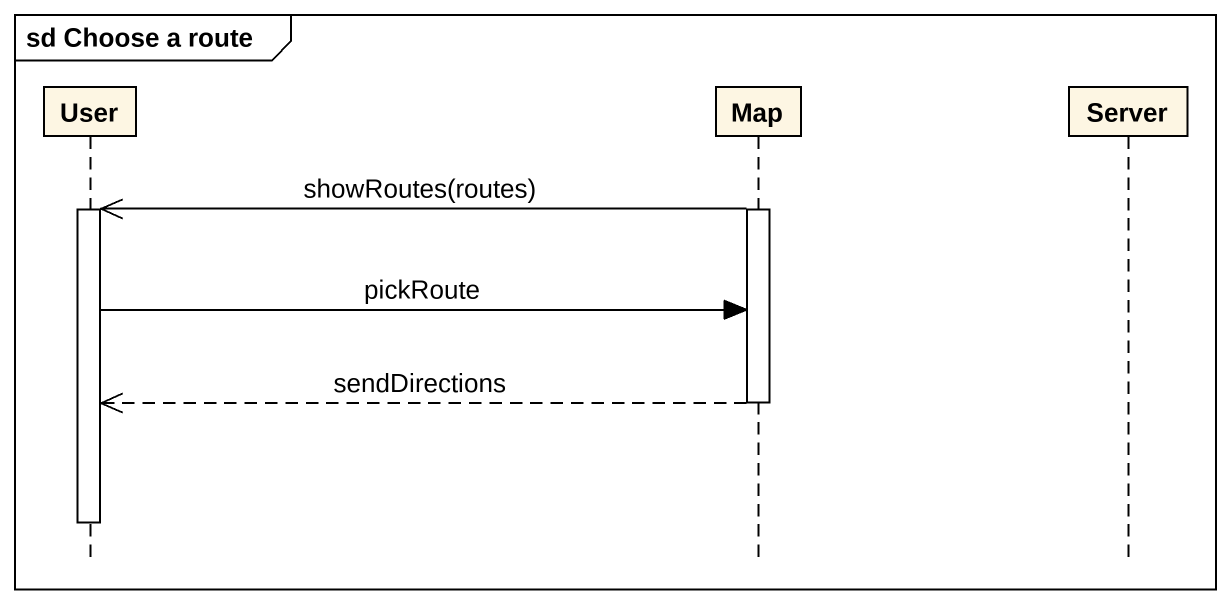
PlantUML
@startuml
mainframe sd Choose a route
hide footbox
participant User
participant "Map" as Map_
participant Server

activate Map_
Map_ ->> User : showRoutes(routes)
activate User
User -> Map_ : pickRoute
Map_ -->> User : sendDirections
deactivate Map_
deactivate User
@enduml
